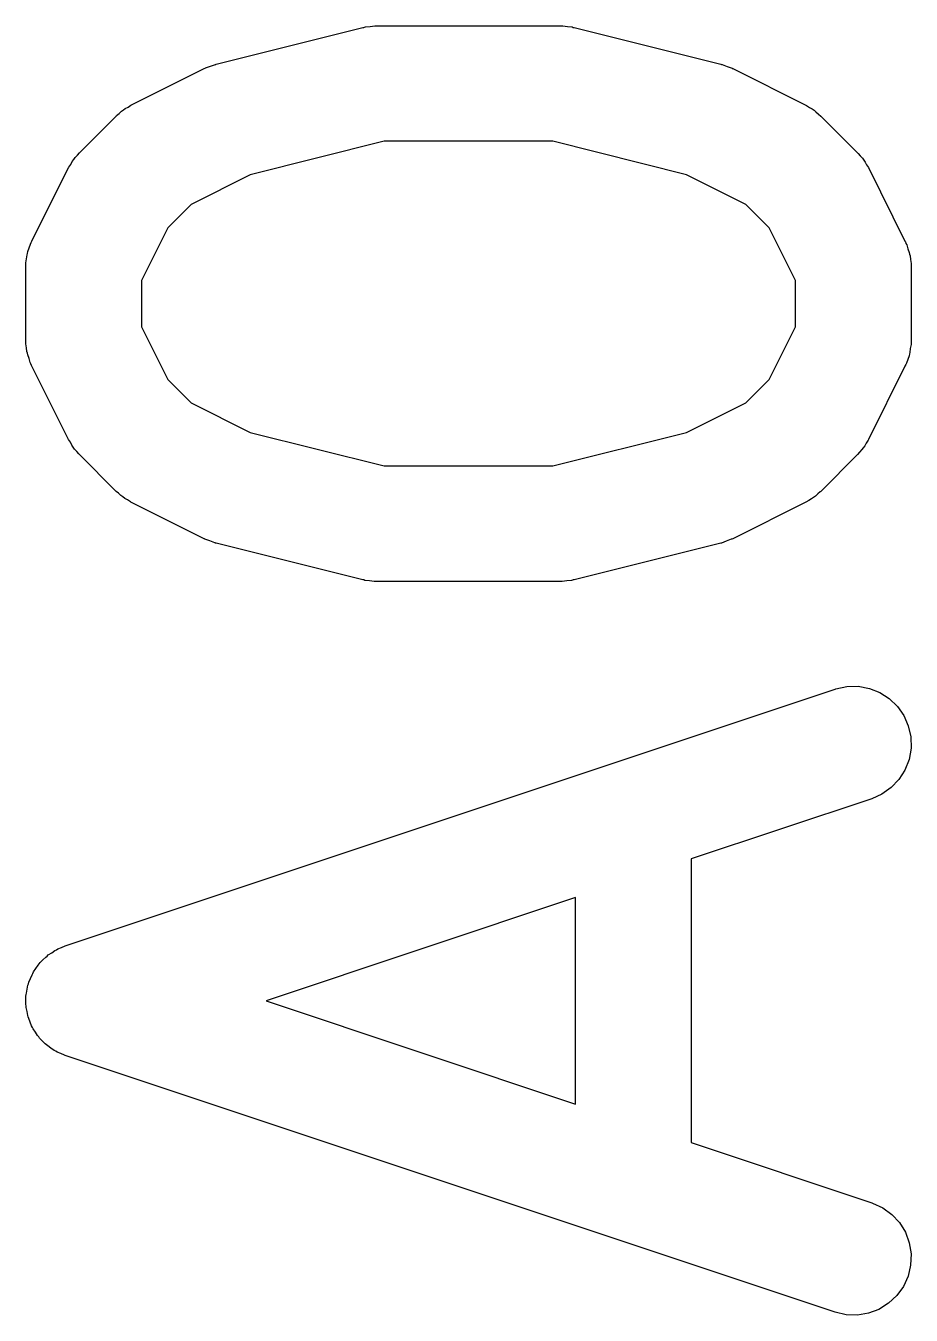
# Model space of a CAD drawing. Extents: x 3.73 to 6.87, y -5.51 to -0.95.
# Drawn here: x 4.5584 to 4.6037, y -1.3341 to -1.2682 of the extents above; entities that cross this region are included whole.
import ezdxf

# ---------------------------------------------------------------- set-up
doc = ezdxf.new("R2010")
doc.units = 0
doc.header["$MEASUREMENT"] = 0
doc.layers.add('BLACK', color=7, linetype='CONTINUOUS')

msp = doc.modelspace()

# ---------------------------------------------------------------- linework, layer by layer
at = {"layer": 'BLACK', "linetype": 'CONTINUOUS'}
for p, q in [((4.56814, -1.27014), (4.57564, -1.26827)), ((4.57564, -1.26827), (4.57568, -1.26826)), ((4.57568, -1.26826), (4.57573, -1.26825)), ((4.57573, -1.26825), (4.57578, -1.26823)), ((4.57578, -1.26823), (4.57601, -1.26821)), ((4.57601, -1.26821), (4.57625, -1.26818)), ((4.57625, -1.26818), (4.5763, -1.26818)), ((4.5763, -1.26818), (4.57635, -1.26818)), ((4.57635, -1.26818), (4.58573, -1.26818)), ((4.58573, -1.26818), (4.58577, -1.26818)), ((4.58577, -1.26818), (4.58582, -1.26818)), ((4.58582, -1.26818), (4.58587, -1.26818)), ((4.58587, -1.26818), (4.58611, -1.26822)), ((4.58611, -1.26822), (4.58634, -1.26824)), ((4.58634, -1.26824), (4.58639, -1.26826)), ((4.58639, -1.26826), (4.58644, -1.26827)), ((4.58644, -1.26827), (4.59394, -1.27014)), ((4.56753, -1.27036), (4.56757, -1.27035)), ((4.56757, -1.27035), (4.56758, -1.27034)), ((4.56758, -1.27034), (4.56759, -1.27033)), ((4.56759, -1.27033), (4.56785, -1.27024)), ((4.56785, -1.27024), (4.56811, -1.27015)), ((4.56811, -1.27015), (4.56812, -1.27015)), ((4.56812, -1.27015), (4.56814, -1.27014)), ((4.59394, -1.27014), (4.59398, -1.27015)), ((4.59398, -1.27015), (4.59399, -1.27016)), ((4.59399, -1.27016), (4.59401, -1.27016)), ((4.59401, -1.27016), (4.59426, -1.27026)), ((4.59426, -1.27026), (4.59452, -1.27035)), ((4.59452, -1.27035), (4.59453, -1.27036)), ((4.56378, -1.27224), (4.56753, -1.27036)), ((4.59453, -1.27036), (4.59455, -1.27036)), ((4.59455, -1.27036), (4.59829, -1.27224)), ((4.56349, -1.2724), (4.56364, -1.27233)), ((4.56364, -1.27233), (4.56378, -1.27224)), ((4.59829, -1.27224), (4.59833, -1.27226)), ((4.59833, -1.27226), (4.59847, -1.27235)), ((4.56114, -1.27467), (4.56302, -1.27279)), ((4.56302, -1.27279), (4.56304, -1.27276)), ((4.56304, -1.27276), (4.56317, -1.27266)), ((4.56317, -1.27266), (4.56329, -1.27255)), ((4.56329, -1.27255), (4.5634, -1.27248)), ((4.5634, -1.27248), (4.56349, -1.2724)), ((4.59847, -1.27235), (4.59862, -1.27243)), ((4.59862, -1.27243), (4.59871, -1.2725)), ((4.59871, -1.2725), (4.59881, -1.27257)), ((4.59881, -1.27257), (4.59893, -1.27269)), ((4.59893, -1.27269), (4.59906, -1.27279)), ((4.59906, -1.27279), (4.60094, -1.27467)), ((4.57672, -1.27408), (4.56988, -1.27579)), ((4.58536, -1.27408), (4.57672, -1.27408)), ((4.59219, -1.27579), (4.58536, -1.27408)), ((4.56085, -1.27502), (4.56092, -1.27491)), ((4.56092, -1.27491), (4.56104, -1.27479)), ((4.56104, -1.27479), (4.56114, -1.27467)), ((4.60094, -1.27467), (4.60097, -1.2747)), ((4.60097, -1.2747), (4.60107, -1.27483)), ((4.60107, -1.27483), (4.60118, -1.27495)), ((4.60118, -1.27495), (4.60125, -1.27505)), ((4.55871, -1.27918), (4.56059, -1.27543)), ((4.56059, -1.27543), (4.56061, -1.2754)), ((4.56061, -1.2754), (4.5607, -1.27526)), ((4.5607, -1.27526), (4.56077, -1.27511)), ((4.56077, -1.27511), (4.56085, -1.27502)), ((4.60125, -1.27505), (4.60133, -1.27515)), ((4.60133, -1.27515), (4.6014, -1.27529)), ((4.6014, -1.27529), (4.60149, -1.27543)), ((4.60149, -1.27543), (4.60336, -1.27918)), ((4.56988, -1.27579), (4.56685, -1.27731)), ((4.59523, -1.27731), (4.59219, -1.27579)), ((4.56685, -1.27731), (4.56566, -1.2785)), ((4.59642, -1.2785), (4.59523, -1.27731)), ((4.56566, -1.2785), (4.56431, -1.2812)), ((4.59777, -1.2812), (4.59642, -1.2785)), ((4.55851, -1.27972), (4.55858, -1.27953)), ((4.55858, -1.27953), (4.55864, -1.27934)), ((4.55864, -1.27934), (4.55868, -1.27926)), ((4.55868, -1.27926), (4.55871, -1.27918)), ((4.60336, -1.27918), (4.60338, -1.27922)), ((4.60338, -1.27922), (4.60341, -1.2793)), ((4.60341, -1.2793), (4.60345, -1.27938)), ((4.60345, -1.27938), (4.60351, -1.27957)), ((4.60351, -1.27957), (4.60358, -1.27976)), ((4.55841, -1.28029), (4.55844, -1.28009)), ((4.55844, -1.28009), (4.55847, -1.27989)), ((4.55847, -1.27989), (4.55849, -1.27981)), ((4.55849, -1.27981), (4.55851, -1.27972)), ((4.60358, -1.27976), (4.60359, -1.27985)), ((4.60359, -1.27985), (4.60362, -1.27993)), ((4.60362, -1.27993), (4.60364, -1.28013)), ((4.60364, -1.28013), (4.60367, -1.28033)), ((4.5584, -1.28046), (4.55841, -1.28038)), ((4.5584, -1.2805), (4.5584, -1.28046)), ((4.5584, -1.28425), (4.5584, -1.2805)), ((4.55841, -1.28038), (4.55841, -1.28029)), ((4.60367, -1.28033), (4.60367, -1.28042)), ((4.60367, -1.28042), (4.60368, -1.2805)), ((4.60368, -1.2805), (4.60368, -1.28425)), ((4.56431, -1.2812), (4.56431, -1.28356)), ((4.59777, -1.28356), (4.59777, -1.2812)), ((4.56431, -1.28356), (4.56566, -1.28625)), ((4.59642, -1.28625), (4.59777, -1.28356)), ((4.55841, -1.28434), (4.5584, -1.28425)), ((4.55841, -1.28443), (4.55841, -1.28434)), ((4.55844, -1.28463), (4.55841, -1.28443)), ((4.55846, -1.28483), (4.55844, -1.28463)), ((4.55848, -1.28491), (4.55846, -1.28483)), ((4.60363, -1.28467), (4.60361, -1.28487)), ((4.60367, -1.28447), (4.60363, -1.28467)), ((4.60368, -1.2843), (4.60367, -1.28438)), ((4.60367, -1.28438), (4.60367, -1.28447)), ((4.60368, -1.28425), (4.60368, -1.2843)), ((4.5585, -1.285), (4.55848, -1.28491)), ((4.55857, -1.28519), (4.5585, -1.285)), ((4.55862, -1.28538), (4.55857, -1.28519)), ((4.55866, -1.28546), (4.55862, -1.28538)), ((4.55869, -1.28554), (4.55866, -1.28546)), ((4.6034, -1.28549), (4.60336, -1.28557)), ((4.60344, -1.28542), (4.6034, -1.28549)), ((4.6035, -1.28523), (4.60344, -1.28542)), ((4.60357, -1.28504), (4.6035, -1.28523)), ((4.60359, -1.28495), (4.60357, -1.28504)), ((4.60361, -1.28487), (4.60359, -1.28495)), ((4.55871, -1.28557), (4.55869, -1.28554)), ((4.56059, -1.28932), (4.55871, -1.28557)), ((4.60336, -1.28557), (4.60149, -1.28932)), ((4.56566, -1.28625), (4.56685, -1.28745)), ((4.59523, -1.28745), (4.59642, -1.28625)), ((4.56685, -1.28745), (4.56988, -1.28897)), ((4.59219, -1.28897), (4.59523, -1.28745)), ((4.56068, -1.28946), (4.56059, -1.28932)), ((4.56075, -1.28961), (4.56068, -1.28946)), ((4.56988, -1.28897), (4.57672, -1.29067)), ((4.58536, -1.29067), (4.59219, -1.28897)), ((4.60147, -1.28936), (4.60138, -1.2895)), ((4.60149, -1.28932), (4.60147, -1.28936)), ((4.56083, -1.28971), (4.56075, -1.28961)), ((4.56089, -1.28981), (4.56083, -1.28971)), ((4.56101, -1.28993), (4.56089, -1.28981)), ((4.56111, -1.29006), (4.56101, -1.28993)), ((4.56114, -1.29009), (4.56111, -1.29006)), ((4.56302, -1.29197), (4.56114, -1.29009)), ((4.60094, -1.29009), (4.59906, -1.29197)), ((4.60104, -1.28996), (4.60094, -1.29009)), ((4.60116, -1.28984), (4.60104, -1.28996)), ((4.60122, -1.28974), (4.60116, -1.28984)), ((4.6013, -1.28965), (4.60122, -1.28974)), ((4.60138, -1.2895), (4.6013, -1.28965)), ((4.57672, -1.29067), (4.58536, -1.29067)), ((4.56314, -1.29207), (4.56302, -1.29197)), ((4.56326, -1.29219), (4.56314, -1.29207)), ((4.5989, -1.2921), (4.59878, -1.29221)), ((4.59903, -1.29199), (4.5989, -1.2921)), ((4.59906, -1.29197), (4.59903, -1.29199)), ((4.56337, -1.29225), (4.56326, -1.29219)), ((4.56346, -1.29233), (4.56337, -1.29225)), ((4.56361, -1.29241), (4.56346, -1.29233)), ((4.56375, -1.2925), (4.56361, -1.29241)), ((4.56378, -1.29252), (4.56375, -1.2925)), ((4.56753, -1.29439), (4.56378, -1.29252)), ((4.59829, -1.29252), (4.59455, -1.29439)), ((4.59844, -1.29243), (4.59829, -1.29252)), ((4.59858, -1.29235), (4.59844, -1.29243)), ((4.59868, -1.29228), (4.59858, -1.29235)), ((4.59878, -1.29221), (4.59868, -1.29228)), ((4.56754, -1.2944), (4.56753, -1.29439)), ((4.56756, -1.29441), (4.56754, -1.2944)), ((4.56781, -1.2945), (4.56756, -1.29441)), ((4.56807, -1.2946), (4.56781, -1.2945)), ((4.56808, -1.2946), (4.56807, -1.2946)), ((4.5681, -1.29461), (4.56808, -1.2946)), ((4.56814, -1.29462), (4.5681, -1.29461)), ((4.57564, -1.29649), (4.56814, -1.29462)), ((4.59394, -1.29462), (4.58644, -1.29649)), ((4.59395, -1.29461), (4.59394, -1.29462)), ((4.59397, -1.29461), (4.59395, -1.29461)), ((4.59422, -1.29452), (4.59397, -1.29461)), ((4.59448, -1.29442), (4.59422, -1.29452)), ((4.5945, -1.29442), (4.59448, -1.29442)), ((4.59451, -1.29441), (4.5945, -1.29442)), ((4.59455, -1.29439), (4.59451, -1.29441)), ((4.57569, -1.2965), (4.57564, -1.29649)), ((4.57574, -1.29652), (4.57569, -1.2965)), ((4.57597, -1.29654), (4.57574, -1.29652)), ((4.57621, -1.29658), (4.57597, -1.29654)), ((4.57626, -1.29657), (4.57621, -1.29658)), ((4.57631, -1.29658), (4.57626, -1.29657)), ((4.57635, -1.29658), (4.57631, -1.29658)), ((4.58573, -1.29658), (4.57635, -1.29658)), ((4.58578, -1.29658), (4.58573, -1.29658)), ((4.58583, -1.29658), (4.58578, -1.29658)), ((4.58606, -1.29655), (4.58583, -1.29658)), ((4.5863, -1.29652), (4.58606, -1.29655)), ((4.58635, -1.29651), (4.5863, -1.29652)), ((4.5864, -1.2965), (4.58635, -1.29651)), ((4.58644, -1.29649), (4.5864, -1.2965)), ((4.59983, -1.30206), (4.60039, -1.30194)), ((4.60039, -1.30194), (4.60097, -1.30193)), ((4.60097, -1.30193), (4.60154, -1.30204)), ((4.56042, -1.3152), (4.59979, -1.30208)), ((4.59979, -1.30208), (4.59983, -1.30206)), ((4.60154, -1.30204), (4.60207, -1.30225)), ((4.60207, -1.30225), (4.60256, -1.30256)), ((4.60256, -1.30256), (4.60297, -1.30296)), ((4.60297, -1.30296), (4.6033, -1.30343)), ((4.6033, -1.30343), (4.60353, -1.30396)), ((4.60353, -1.30396), (4.60366, -1.30452)), ((4.60366, -1.30452), (4.60367, -1.3051)), ((4.60367, -1.3051), (4.60357, -1.30567)), ((4.60357, -1.30567), (4.60336, -1.30621)), ((4.60336, -1.30621), (4.60305, -1.30669)), ((4.60265, -1.30711), (4.60218, -1.30744)), ((4.60305, -1.30669), (4.60265, -1.30711)), ((4.60166, -1.30768), (4.59243, -1.31075)), ((4.60218, -1.30744), (4.60166, -1.30768)), ((4.59243, -1.31075), (4.59243, -1.32525)), ((4.58652, -1.31272), (4.57069, -1.318)), ((4.58652, -1.32328), (4.58652, -1.31272)), ((4.55928, -1.31591), (4.55942, -1.31577)), ((4.55942, -1.31577), (4.55949, -1.31572)), ((4.55949, -1.31572), (4.55955, -1.31566)), ((4.55955, -1.31566), (4.55973, -1.31555)), ((4.55973, -1.31555), (4.55989, -1.31543)), ((4.55989, -1.31543), (4.55997, -1.3154)), ((4.55997, -1.3154), (4.56004, -1.31535)), ((4.56004, -1.31535), (4.56023, -1.31528)), ((4.56023, -1.31528), (4.56042, -1.3152)), ((4.5588, -1.31652), (4.55892, -1.31636)), ((4.55892, -1.31636), (4.55903, -1.31618)), ((4.55903, -1.31618), (4.55908, -1.31612)), ((4.55908, -1.31612), (4.55913, -1.31605)), ((4.55913, -1.31605), (4.55928, -1.31591)), ((4.55851, -1.31721), (4.55854, -1.31713)), ((4.55854, -1.31713), (4.55856, -1.31705)), ((4.55856, -1.31705), (4.55864, -1.31686)), ((4.55864, -1.31686), (4.55872, -1.31667)), ((4.55872, -1.31667), (4.55876, -1.3166)), ((4.55876, -1.3166), (4.5588, -1.31652)), ((4.55841, -1.31777), (4.55842, -1.31769)), ((4.55841, -1.31798), (4.55841, -1.31777)), ((4.55842, -1.31769), (4.55843, -1.31761)), ((4.55843, -1.31761), (4.55847, -1.31741)), ((4.55847, -1.31741), (4.55851, -1.31721)), ((4.55841, -1.31818), (4.55841, -1.31798)), ((4.55842, -1.31827), (4.55841, -1.31818)), ((4.55842, -1.31835), (4.55842, -1.31827)), ((4.55847, -1.31855), (4.55842, -1.31835)), ((4.57069, -1.318), (4.58652, -1.32328)), ((4.5585, -1.31875), (4.55847, -1.31855)), ((4.55853, -1.31883), (4.5585, -1.31875)), ((4.55855, -1.31891), (4.55853, -1.31883)), ((4.55863, -1.3191), (4.55855, -1.31891)), ((4.5587, -1.31929), (4.55863, -1.3191)), ((4.55874, -1.31936), (4.5587, -1.31929)), ((4.55878, -1.31944), (4.55874, -1.31936)), ((4.55889, -1.31961), (4.55878, -1.31944)), ((4.559, -1.31978), (4.55889, -1.31961)), ((4.55906, -1.31985), (4.559, -1.31978)), ((4.55911, -1.31991), (4.55906, -1.31985)), ((4.55925, -1.32006), (4.55911, -1.31991)), ((4.55939, -1.32021), (4.55925, -1.32006)), ((4.55946, -1.32026), (4.55939, -1.32021)), ((4.55952, -1.32031), (4.55946, -1.32026)), ((4.55969, -1.32043), (4.55952, -1.32031)), ((4.55986, -1.32055), (4.55969, -1.32043)), ((4.55993, -1.32058), (4.55986, -1.32055)), ((4.56001, -1.32063), (4.55993, -1.32058)), ((4.5602, -1.3207), (4.56001, -1.32063)), ((4.56038, -1.32079), (4.5602, -1.3207)), ((4.56042, -1.3208), (4.56038, -1.32079)), ((4.59979, -1.33392), (4.56042, -1.3208)), ((4.59243, -1.32525), (4.60166, -1.32832)), ((4.60166, -1.32832), (4.6017, -1.32834)), ((4.6017, -1.32834), (4.60222, -1.32858)), ((4.60222, -1.32858), (4.60269, -1.32892)), ((4.60269, -1.32892), (4.60308, -1.32934)), ((4.60308, -1.32934), (4.60338, -1.32983)), ((4.60338, -1.32983), (4.60358, -1.33037)), ((4.60358, -1.33037), (4.60367, -1.33094)), ((4.60367, -1.33094), (4.60365, -1.33152)), ((4.60365, -1.33152), (4.60352, -1.33208)), ((4.60352, -1.33208), (4.60328, -1.3326)), ((4.60328, -1.3326), (4.60294, -1.33307)), ((4.60252, -1.33346), (4.60203, -1.33377)), ((4.60294, -1.33307), (4.60252, -1.33346)), ((4.60035, -1.33405), (4.59979, -1.33392)), ((4.60093, -1.33407), (4.60035, -1.33405)), ((4.6015, -1.33397), (4.60093, -1.33407)), ((4.60203, -1.33377), (4.6015, -1.33397))]:
    msp.add_line(p, q, dxfattribs=at)

doc.saveas('drawing.dxf')
